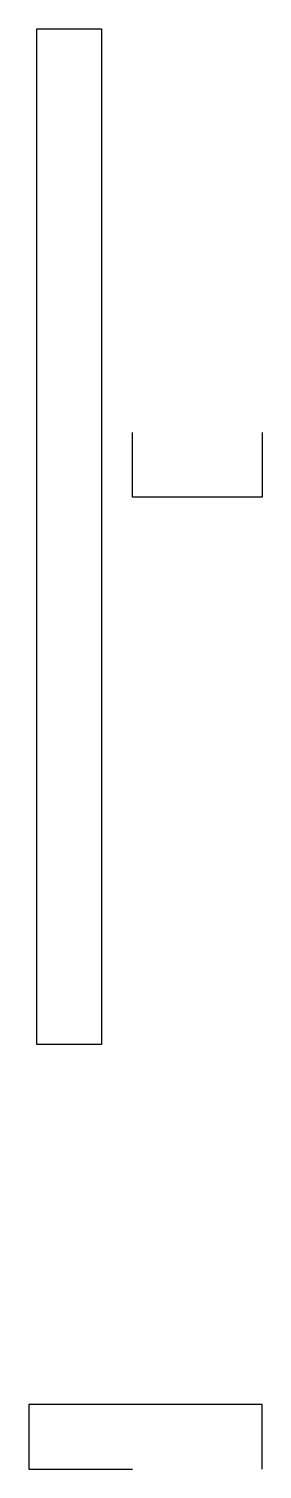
# Model space of a CAD drawing. Header units: millimetres. Extents: x -10040 to -10022, y -454 to -343.
import ezdxf

# ---------------------------------------------------------------- set-up
doc = ezdxf.new("R2010")
doc.units = ezdxf.units.MM
doc.header["$LTSCALE"] = 2

msp = doc.modelspace()

# ---------------------------------------------------------------- linework, layer by layer
at = {"ltscale": 2}
msp.add_lwpolyline([(-10039.55, -342.66), (-10034.55, -342.66), (-10034.55, -421.04), (-10039.55, -421.04)], close=True, dxfattribs=at)
for points in [[(-10022.17, -373.82), (-10022.17, -378.82), (-10032.17, -378.82), (-10032.17, -373.82)], [(-10022.17, -453.82), (-10022.17, -448.82), (-10040.17, -448.82), (-10040.17, -453.82), (-10032.17, -453.82)]]:
    msp.add_lwpolyline(points, dxfattribs=at)

doc.saveas('drawing.dxf')
